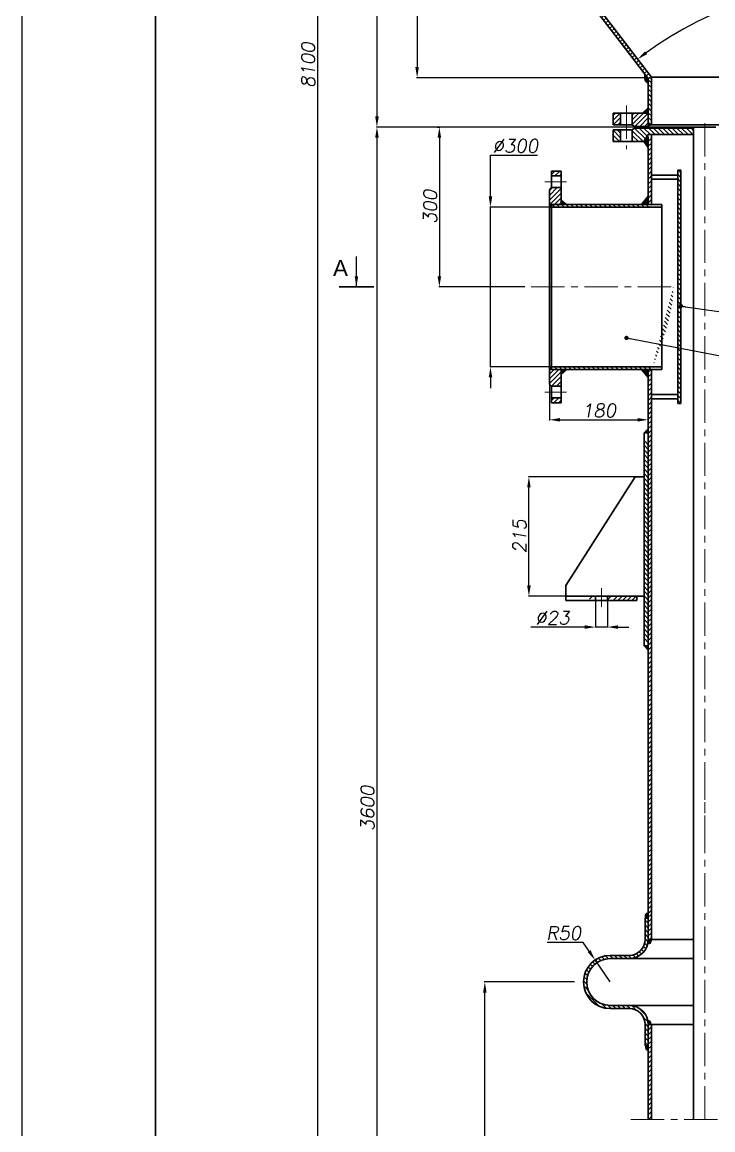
# Model space of a CAD drawing. Header units: inches. Extents: x 41 to 5981, y 0 to 8400.
# Drawn here: x 41 to 1338, y 2249 to 4329 of the extents above; entities that cross this region are included whole.
import ezdxf

# ---------------------------------------------------------------- set-up
doc = ezdxf.new("R2010")
doc.units = ezdxf.units.IN
doc.header["$LTSCALE"] = 50
doc.header["$MEASUREMENT"] = 0
doc.linetypes.add('CENTER', pattern=[2, 1.25, -0.25, 0.25, -0.25])
doc.layers.get('0').update_dxf_attribs({"plot": 0})
for name, color, linetype, lineweight in [('Dam', 2, 'Continuous', 30), ('kthuoc', 3, 'Continuous', 13), ('manh', 4, 'Continuous', 13), ('Tam', 1, 'CENTER', 13)]:
    doc.layers.add(name, color=color, linetype=linetype, lineweight=lineweight)
doc.styles.add('chu2.5', font='txt.shx', dxfattribs={"oblique": 10, "height": 25})
doc.dimstyles.new('kichthuoc2.5', dxfattribs={"dimtxt": 25, "dimasz": 20, "dimexe": 1, "dimexo": 0, "dimgap": 5, "dimtad": 1, "dimtoh": 1, "dimdec": 0, "dimzin": 0, "dimdsep": 46, "dimtxsty": 'chu2.5', "dimcen": 5, "dimclrd": 256, "dimclre": 256, "dimclrt": 256, "dimadec": 0, "dimazin": 0, "dimtfac": 1, "dimtdec": 0, "dimtmove": 0, "dimatfit": 0, "dimfxl": 0, "dimtolj": 1, "dimtzin": 0, "dimarcsym": 0})
pattern_1 = [(45, (-130.6606, -9e-13), (-4.419417, 4.419417), [])]
pattern_2 = [(135, (-2152.4106, 449.134), (-4.419417, -4.419417), [])]
pattern_3 = [(45, (-2152.4106, 449.134), (-4.419417, 4.419417), [])]

# ---------------------------------------------------------------- blocks, each defined once
blk = doc.blocks.new('*D25')
at = {"layer": 'DEFPOINTS', "color": 0}
for p in [(1471.2, 4387.8), (1121.8, 4357.1), (2076.8, 4296.1), (1222.7, 4225.6), (2022.7, 4225.6)]:
    blk.add_point(p, dxfattribs=at)
at = {"layer": 'kthuoc', "lineweight": -2}
blk.add_arc((1622.7, 3704.3), 700, 54.137, 125.863, dxfattribs=at)
at = {"layer": 'kthuoc'}
for points in [[(1214.6, 4269), (1210.6, 4274.3), (1196.6, 4259.7)], [(2034.8, 4274.3), (2030.8, 4269), (2048.9, 4259.7)]]:
    blk.add_solid(points, dxfattribs=at)
at = {"layer": 'kthuoc', "insert": (1713.9, 4416), "char_height": 25, "attachment_point": 5, "rotation": 352.6964, "style": 'chu2.5'}
blk.add_mtext('\\A1;75°', dxfattribs=at)
blk = doc.blocks.new('*D37')
at = {"layer": 'DEFPOINTS', "color": 0}
for p in [(820.1, 4132.1), (824.5, 3832.1), (984.9, 3832.1)]:
    blk.add_point(p, dxfattribs=at)
at = {"layer": 'kthuoc', "lineweight": -2}
for p, q in [((820.1, 4132.1), (825.5, 4132.1)), ((824.5, 4112.1), (824.5, 3852.1)), ((984.9, 3832.1), (823.5, 3832.1))]:
    blk.add_line(p, q, dxfattribs=at)
at = {"layer": 'kthuoc'}
for points in [[(821.2, 4112.1), (827.8, 4112.1), (824.5, 4132.1)], [(821.2, 3852.1), (827.8, 3852.1), (824.5, 3832.1)]]:
    blk.add_solid(points, dxfattribs=at)
at = {"layer": 'kthuoc', "insert": (807, 3982.1), "char_height": 25, "attachment_point": 5, "rotation": 90, "style": 'chu2.5'}
blk.add_mtext('\\A1;300', dxfattribs=at)
blk = doc.blocks.new('*D11')
at = {"layer": 'DEFPOINTS', "color": 0}
for p in [(820.6, 4623.7), (707.3, 4132.1), (1056, 4132.1)]:
    blk.add_point(p, dxfattribs=at)
at = {"layer": 'kthuoc', "lineweight": -2}
for p, q in [((820.6, 4623.7), (706.3, 4623.7)), ((707.3, 4603.7), (707.3, 4152.1)), ((1056, 4132.1), (706.3, 4132.1))]:
    blk.add_line(p, q, dxfattribs=at)
at = {"layer": 'kthuoc'}
for points in [[(704, 4603.7), (710.7, 4603.7), (707.3, 4623.7)], [(704, 4152.1), (710.7, 4152.1), (707.3, 4132.1)]]:
    blk.add_solid(points, dxfattribs=at)
at = {"layer": 'kthuoc', "insert": (689.8, 4377.9), "char_height": 25, "attachment_point": 5, "rotation": 90, "style": 'chu2.5'}
blk.add_mtext('\\A1;300', dxfattribs=at)
blk = doc.blocks.new('*D36')
at = {"layer": 'DEFPOINTS', "color": 0}
for p in [(1031.2, 3943.8), (1216.7, 3609.6), (1216.7, 3582.5)]:
    blk.add_point(p, dxfattribs=at)
at = {"layer": 'kthuoc', "lineweight": -2}
for p, q in [((1031.2, 3943.8), (1031.2, 3581.5)), ((1216.7, 3609.6), (1216.7, 3581.5)), ((1051.2, 3582.5), (1196.7, 3582.5))]:
    blk.add_line(p, q, dxfattribs=at)
at = {"layer": 'kthuoc'}
for points in [[(1051.2, 3585.8), (1051.2, 3579.2), (1031.2, 3582.5)], [(1196.7, 3585.8), (1196.7, 3579.2), (1216.7, 3582.5)]]:
    blk.add_solid(points, dxfattribs=at)
at = {"layer": 'kthuoc', "insert": (1124, 3600), "char_height": 25, "attachment_point": 5, "style": 'chu2.5'}
blk.add_mtext('\\A1;180', dxfattribs=at)
blk = doc.blocks.new('*D6')
at = {"layer": 'DEFPOINTS', "color": 0}
for p in [(874.9, 4623.7), (782.7, 4224.9), (1215.7, 4224.9)]:
    blk.add_point(p, dxfattribs=at)
at = {"layer": 'kthuoc', "lineweight": -2}
for p, q in [((874.9, 4623.7), (781.7, 4623.7)), ((782.7, 4603.7), (782.7, 4244.9)), ((1215.7, 4224.9), (781.7, 4224.9))]:
    blk.add_line(p, q, dxfattribs=at)
at = {"layer": 'kthuoc'}
for points in [[(779.4, 4603.7), (786, 4603.7), (782.7, 4623.7)], [(779.4, 4244.9), (786, 4244.9), (782.7, 4224.9)]]:
    blk.add_solid(points, dxfattribs=at)
at = {"layer": 'kthuoc', "insert": (765.2, 4424.3), "char_height": 25, "attachment_point": 5, "rotation": 90, "style": 'chu2.5'}
blk.add_mtext('\\A1;200', dxfattribs=at)
blk = doc.blocks.new('*D35')
at = {"layer": 'DEFPOINTS', "color": 0}
for p in [(909.8, 2526.9), (1078.2, 2526.9), (1102.1, 1573.3)]:
    blk.add_point(p, dxfattribs=at)
at = {"layer": 'kthuoc', "lineweight": -2}
for p, q in [((1078.2, 2526.9), (908.8, 2526.9)), ((909.8, 1593.3), (909.8, 2506.9)), ((1102.1, 1573.3), (908.8, 1573.3))]:
    blk.add_line(p, q, dxfattribs=at)
at = {"layer": 'kthuoc'}
for points in [[(906.5, 2506.9), (913.1, 2506.9), (909.8, 2526.9)], [(906.5, 1593.3), (913.1, 1593.3), (909.8, 1573.3)]]:
    blk.add_solid(points, dxfattribs=at)
at = {"layer": 'kthuoc', "insert": (892.3, 2050.1), "char_height": 25, "attachment_point": 5, "rotation": 90, "style": 'chu2.5'}
blk.add_mtext('\\A1;1000', dxfattribs=at)
blk = doc.blocks.new('*D5')
at = {"layer": 'DEFPOINTS', "color": 0}
for p in [(1331.9, 4132.1), (707.3, 1573.3), (1306.3, 1573.3)]:
    blk.add_point(p, dxfattribs=at)
at = {"layer": 'kthuoc', "lineweight": -2}
for p, q in [((1331.9, 4132.1), (706.3, 4132.1)), ((707.3, 4112.1), (707.3, 1593.3)), ((1306.3, 1573.3), (706.3, 1573.3))]:
    blk.add_line(p, q, dxfattribs=at)
at = {"layer": 'kthuoc'}
for points in [[(704, 4112.1), (710.7, 4112.1), (707.3, 4132.1)], [(704, 1593.3), (710.7, 1593.3), (707.3, 1573.3)]]:
    blk.add_solid(points, dxfattribs=at)
at = {"layer": 'kthuoc', "insert": (689.8, 2852.7), "char_height": 25, "attachment_point": 5, "rotation": 90, "style": 'chu2.5'}
blk.add_mtext('\\A1;3600', dxfattribs=at)
blk = doc.blocks.new('*D4')
at = {"layer": 'DEFPOINTS', "color": 0}
for p in [(1071.3, 3982.1), (920.4, 3682.1), (1090.3, 3682.1)]:
    blk.add_point(p, dxfattribs=at)
at = {"layer": 'kthuoc', "lineweight": -2}
for p, q in [((920.4, 4002.1), (920.4, 4079.2)), ((920.4, 4079.2), (1008.8, 4079.2)), ((1071.3, 3982.1), (919.4, 3982.1)), ((920.4, 3682.1), (920.4, 3982.1)), ((1090.3, 3682.1), (919.4, 3682.1)), ((920.4, 3662.1), (920.4, 3642.1))]:
    blk.add_line(p, q, dxfattribs=at)
at = {"layer": 'kthuoc'}
for points in [[(917.1, 4002.1), (923.8, 4002.1), (920.4, 3982.1)], [(917.1, 3662.1), (923.8, 3662.1), (920.4, 3682.1)]]:
    blk.add_solid(points, dxfattribs=at)
at = {"layer": 'kthuoc', "insert": (967.1, 4096.7), "char_height": 25, "attachment_point": 5, "style": 'chu2.5'}
blk.add_mtext('\\A1;%%c300', dxfattribs=at)
blk = doc.blocks.new('*D33')
at = {"layer": 'DEFPOINTS', "color": 0}
for p in [(1116.8, 2568.2), (1145, 2526.9)]:
    blk.add_point(p, dxfattribs=at)
at = {"layer": 'kthuoc', "lineweight": -2}
for p, q in [((1094.3, 2601.2), (1026.8, 2601.2)), ((1105.5, 2584.7), (1094.3, 2601.2)), ((1145, 2526.9), (1116.8, 2568.2))]:
    blk.add_line(p, q, dxfattribs=at)
at = {"layer": 'kthuoc'}
blk.add_solid([(1108.3, 2586.6), (1102.8, 2582.8), (1116.8, 2568.2)], dxfattribs=at)
at = {"layer": 'kthuoc', "insert": (1058, 2618.7), "char_height": 25, "attachment_point": 5, "style": 'chu2.5'}
blk.add_mtext('\\A1;R50', dxfattribs=at)
blk = doc.blocks.new('*D19')
at = {"layer": 'DEFPOINTS', "color": 0}
for p in [(1531.5, 7722.2), (595.6, 774.6), (1447.9, 774.6)]:
    blk.add_point(p, dxfattribs=at)
at = {"layer": 'kthuoc', "lineweight": -2}
for p, q in [((1531.5, 7722.2), (594.6, 7722.2)), ((595.6, 7702.2), (595.6, 794.6)), ((1447.9, 774.6), (594.6, 774.6))]:
    blk.add_line(p, q, dxfattribs=at)
at = {"layer": 'kthuoc'}
for points in [[(592.3, 7702.2), (599, 7702.2), (595.6, 7722.2)], [(592.3, 794.6), (599, 794.6), (595.6, 774.6)]]:
    blk.add_solid(points, dxfattribs=at)
at = {"layer": 'kthuoc', "insert": (578.1, 4248.4), "char_height": 25, "attachment_point": 5, "rotation": 90, "style": 'chu2.5'}
blk.add_mtext('\\A1;8100', dxfattribs=at)
blk = doc.blocks.new('*D148')
at = {"layer": 'DEFPOINTS', "color": 0}
for p in [(1117.4, 3245.3), (1140, 3247.4), (1140, 3193.3)]:
    blk.add_point(p, dxfattribs=at)
at = {"layer": 'kthuoc', "lineweight": -2}
for p, q in [((1117.4, 3245.3), (1117.4, 3192.3)), ((1140, 3247.4), (1140, 3192.3)), ((1097.4, 3193.3), (996.3, 3193.3)), ((1140, 3193.3), (1117.4, 3193.3)), ((1160, 3193.3), (1180, 3193.3))]:
    blk.add_line(p, q, dxfattribs=at)
at = {"layer": 'kthuoc'}
for points in [[(1097.4, 3196.7), (1097.4, 3190), (1117.4, 3193.3)], [(1160, 3196.7), (1160, 3190), (1140, 3193.3)]]:
    blk.add_solid(points, dxfattribs=at)
at = {"layer": 'kthuoc', "insert": (1036.8, 3210.8), "char_height": 25, "attachment_point": 5, "style": 'chu2.5'}
blk.add_mtext('\\A1;%%c23', dxfattribs=at)
blk = doc.blocks.new('*D147')
at = {"layer": 'DEFPOINTS', "color": 0}
for p in [(992.6, 3475.4), (1200.4, 3475.4), (1070.2, 3251.4)]:
    blk.add_point(p, dxfattribs=at)
at = {"layer": 'kthuoc', "lineweight": -2}
for p, q in [((1200.4, 3475.4), (991.6, 3475.4)), ((992.6, 3271.4), (992.6, 3455.4)), ((1070.2, 3251.4), (991.6, 3251.4))]:
    blk.add_line(p, q, dxfattribs=at)
at = {"layer": 'kthuoc'}
for points in [[(989.3, 3455.4), (995.9, 3455.4), (992.6, 3475.4)], [(989.3, 3271.4), (995.9, 3271.4), (992.6, 3251.4)]]:
    blk.add_solid(points, dxfattribs=at)
at = {"layer": 'kthuoc', "insert": (975.1, 3363.4), "char_height": 25, "attachment_point": 5, "rotation": 90, "style": 'chu2.5'}
blk.add_mtext('\\A1;215', dxfattribs=at)

msp = doc.modelspace()

# ---------------------------------------------------------------- hatches: boundary and pattern name
at = {"layer": 'Dam'}
h = msp.add_hatch(dxfattribs=at)
h.set_pattern_fill('ANSI31', color=256, scale=66.666667, style=0)
h.set_pattern_definition([(45, (-510.919, -103.6594), (-5.892557, 5.892557), [])])
h.paths.add_polyline_path([(1117.4, 3251.4), (1106, 3251.4), (1106, 3243.4), (1117.4, 3243.4)])
h.paths.add_polyline_path([(1151.4, 3251.4), (1140, 3251.4), (1140, 3243.4), (1151.4, 3243.4)])
at = {"layer": 'kthuoc'}
h = msp.add_hatch(dxfattribs=at)
h.set_pattern_fill('ANSI31', color=256, scale=50, style=0)
h.paths.add_polyline_path([(1182.8, 4267.8), (1186.5, 4262.9), (1190.9, 4267.1), (1121.8, 4357.1), (1117.1, 4353.4)])
h = msp.add_hatch(dxfattribs=at)
h.set_pattern_fill('ANSI31', color=256, scale=50, style=0)
h.set_pattern_definition([(45, (-230.6606, 0), (-4.419417, 4.419417), [])])
h.paths.add_polyline_path([(1187.5, 4271.5), (1182.8, 4267.8), (1216.7, 4223.6), (1216.7, 4233.4)])
h = msp.add_hatch(color=256, dxfattribs=at)
edge = h.paths.add_edge_path()
edge.add_line((1216.7, 4223.6), (1210.3, 4232))
edge.add_spline(control_points=[(1210.3, 4232), (1209.4, 4227.6), (1208, 4220.1), (1214.1, 4215.8), (1216.7, 4213.9)], knot_values=[0, 0, 0, 0, 8.00018, 13.861031, 13.861031, 13.861031, 13.861031], degree=3, periodic=0)
edge.add_line((1216.7, 4213.9), (1216.7, 4223.6))
h = msp.add_hatch(dxfattribs=at)
h.set_pattern_fill('ANSI31', color=256, scale=50, angle=90, style=0)
h.set_pattern_definition([(135, (-130.6606, -9e-13), (-4.419417, -4.419417), [])])
h.paths.add_polyline_path([(1222.7, 4225.6), (1216.7, 4223.3), (1216.7, 4133.1), (1222.7, 4133.1), (1222.7, 4183.1)])
for points in [[(1216.7, 4168.6), (1205.9, 4158.1), (1216.7, 4158.1)], [(1221.7, 4136.1), (1216.7, 4136.1), (1216.7, 4133.1)], [(1216.7, 4093.6), (1208, 4105.1), (1216.7, 4118.1)], [(1053.2, 3996.1), (1062.2, 3987.1), (1053.2, 3987.1)], [(1216.7, 3987.1), (1203, 3987.1), (1216.7, 4002.9)], [(1031.2, 3987.1), (1035.2, 3987.1), (1035.2, 3983.1)], [(1031.2, 3677.1), (1035.2, 3677.1), (1035.2, 3681.1)], [(1053.2, 3666.9), (1063.4, 3677.1), (1053.2, 3677.1)], [(1216.7, 3677.1), (1203, 3677.1), (1216.7, 3661.3)], [(1216.7, 3565.3), (1208.7, 3558.2), (1216.7, 3558.2)], [(1216.7, 3158.2), (1208.7, 3158.2), (1216.7, 3149.8)]]:
    msp.add_hatch(color=256, dxfattribs=at).paths.add_polyline_path(points)
h = msp.add_hatch(dxfattribs=at)
h.set_pattern_fill('ANSI31', color=256, scale=50, style=0)
h.set_pattern_definition(pattern_1)
h.paths.add_polyline_path([(1186.7, 4136.1), (1190.7, 4133.1), (1216.7, 4133.1), (1216.7, 4158.1), (1186.7, 4158.1)])
h.paths.add_polyline_path([(1150.7, 4136.1), (1164.7, 4136.1), (1164.7, 4158.1), (1150.7, 4158.1)])
h = msp.add_hatch(dxfattribs=at)
h.set_pattern_fill('ANSI31', color=256, scale=50, angle=90, style=0)
h.paths.add_polyline_path([(1164.7, 4105.1), (1150.7, 4105.1), (1150.7, 4127.1), (1164.7, 4127.1)])
h.paths.add_polyline_path([(1301.7, 4118.1), (1216.7, 4118.1), (1208, 4105.1), (1186.7, 4105.1), (1186.7, 4127.1), (1190.7, 4130.1), (1301.7, 4130.1)])
h = msp.add_hatch(dxfattribs=at)
h.set_pattern_fill('ANSI37', color=256, scale=10, angle=90, style=0)
h.set_pattern_definition([(45, (5597.8224, -297), (0.88388348, -0.88388348), []), (315, (5597.8224, -297), (-0.88388348, -0.88388348), [])])
h.paths.add_polyline_path([(1190.7, 4130.1), (1190.7, 4133.1), (1216.7, 4133.1), (1216.7, 4130.1)])
h = msp.add_hatch(dxfattribs=at)
h.set_pattern_fill('ANSI31', color=256, scale=50, style=0)
h.set_pattern_definition(pattern_1)
h.paths.add_polyline_path([(1222.7, 4114), (1216.7, 4114), (1216.7, 3987.1), (1222.7, 3987.1)])
h = msp.add_hatch(dxfattribs=at)
h.set_pattern_fill('ANSI31', color=256, scale=50, style=0)
h.set_pattern_definition(pattern_3)
h.paths.add_polyline_path([(1053.2, 4018.6), (1035.2, 4018.6), (1031.2, 4014.6), (1031.2, 3987.1), (1053.2, 3987.1)])
h.paths.add_polyline_path([(1035.2, 4049.6), (1035.2, 4040.6), (1053.2, 4040.6), (1053.2, 4049.6)])
h = msp.add_hatch(dxfattribs=at)
h.set_pattern_fill('ANSI31', color=256, scale=50, angle=90, style=0)
h.set_pattern_definition([(135, (-2169.266, 449.134), (-4.419417, -4.419417), [])])
h.paths.add_polyline_path([(1277.9, 3832.1), (1271.9, 3832.1), (1271.9, 3613), (1277.9, 3613)])
h.paths.add_polyline_path([(1277.9, 4051.2), (1271.9, 4051.2), (1271.9, 3832.1), (1277.9, 3832.1)])
h = msp.add_hatch(dxfattribs=at)
h.set_pattern_fill('ANSI31', color=256, scale=50, angle=90, style=0)
h.set_pattern_definition(pattern_2)
edge = h.paths.add_edge_path()
edge.add_spline(control_points=[(1224.7, 3982.1), (1224, 3983.8), (1223.4, 3985.4), (1222.7, 3987.1)], knot_values=[0, 0, 0, 0, 5.170409, 5.170409, 5.170409, 5.170409], degree=3, periodic=0)
edge.add_line((1222.7, 3987.1), (1035.2, 3987.1))
edge.add_line((1035.2, 3987.1), (1035.2, 3982.1))
edge.add_line((1035.2, 3982.1), (1224.7, 3982.1))
h = msp.add_hatch(dxfattribs=at)
h.set_pattern_fill('ANSI31', color=256, scale=50, angle=90, style=0)
h.set_pattern_definition(pattern_2)
edge = h.paths.add_edge_path()
edge.add_line((1224.7, 3682.1), (1035.2, 3682.1))
edge.add_line((1035.2, 3682.1), (1035.2, 3677.1))
edge.add_line((1035.2, 3677.1), (1222.7, 3677.1))
edge.add_spline(control_points=[(1222.7, 3677.1), (1243.1, 3728.8), (1263.5, 3780.4), (1263.5, 3832.1)], knot_values=[160.282688, 160.282688, 160.282688, 160.282688, 320.565376, 320.565376, 320.565376, 320.565376], degree=3, periodic=0)
h = msp.add_hatch(dxfattribs=at)
h.set_pattern_fill('ANSI31', color=256, scale=50, style=0)
h.set_pattern_definition(pattern_3)
h.paths.add_polyline_path([(1053.2, 3677.1), (1031.2, 3677.1), (1031.2, 3649.6), (1035.2, 3645.6), (1053.2, 3645.6)])
h.paths.add_polyline_path([(1035.2, 3623.6), (1035.2, 3614.6), (1053.2, 3614.6), (1053.2, 3623.6)])
h = msp.add_hatch(dxfattribs=at)
h.set_pattern_fill('ANSI31', color=256, scale=50, style=0)
h.set_pattern_definition(pattern_1)
h.paths.add_polyline_path([(1222.7, 3677.1), (1216.7, 3677.1), (1216.7, 3656.1), (1222.7, 3656.1)])
h = msp.add_hatch(dxfattribs=at)
h.set_pattern_fill('ANSI31', color=256, scale=50, style=0)
h.set_pattern_definition(pattern_1)
h.paths.add_polyline_path([(1222.7, 3656.1), (1216.7, 3656.1), (1216.7, 3564.5), (1216.7, 3166), (1222.7, 3166)])
h = msp.add_hatch(dxfattribs=at)
h.set_pattern_fill('ANSI31', color=256, scale=50, angle=90, style=0)
h.set_pattern_definition([(135, (-2465.252, -728.5626), (-4.4194174, -4.4194174), [])])
h.paths.add_polyline_path([(1216.7, 3542.3), (1208.7, 3542.3), (1208.7, 3243.4), (1216.7, 3243.4)])
h.paths.add_polyline_path([(1216.7, 3243.4), (1208.7, 3243.4), (1208.7, 3164.1), (1216.7, 3164.1)])
h = msp.add_hatch(dxfattribs=at)
h.set_pattern_fill('ANSI31', color=256, scale=50, style=0)
h.set_pattern_definition([(45, (-130.6606, -44.3645), (-4.419417, 4.419417), [])])
h.paths.add_polyline_path([(1195.4, 3251.4), (1151.4, 3251.4), (1151.4, 3243.4), (1195.4, 3243.4)])
h.paths.add_polyline_path([(1106, 3251.4), (1062, 3251.4), (1062, 3243.4), (1106, 3243.4)], flags=16)
edge = h.paths.add_edge_path()
edge.add_line((1106, 3251.4), (1106, 3243.4))
edge.add_line((1062, 3243.4), (1062, 3251.4))
h = msp.add_hatch(dxfattribs=at)
h.set_pattern_fill('ANSI31', color=256, scale=50, style=0)
h.set_pattern_definition(pattern_1)
h.paths.add_polyline_path([(1222.7, 3166), (1216.7, 3166), (1216.7, 2654.4), (1222.7, 2654.4)])
h = msp.add_hatch(dxfattribs=at)
h.set_pattern_fill('ANSI31', color=256, scale=50, angle=90, style=0)
h.paths.add_polyline_path([(1180.7, 2576.9), (1145, 2576.9, 1), (1145, 2476.9), (1180.7, 2476.9, -0.414214), (1210.7, 2446.9), (1210.7, 2406.9), (1216.7, 2406.9), (1216.7, 2446.9, 0.414214), (1180.7, 2482.9), (1145, 2482.9, -1), (1145, 2570.9), (1180.7, 2570.9, 0.414214), (1216.7, 2606.9), (1216.7, 2646.9), (1210.7, 2646.9), (1210.7, 2606.9, -0.414214)])
h = msp.add_hatch(color=256, dxfattribs=at)
edge = h.paths.add_edge_path()
edge.add_spline(control_points=[(1216.7, 2657.1), (1214.8, 2656.3), (1210.4, 2654.5), (1210.6, 2649.6), (1210.7, 2646.9)], knot_values=[0, 0, 0, 0, 5.657802, 13.056383, 13.056383, 13.056383, 13.056383], degree=3, periodic=0)
edge.add_line((1210.7, 2646.9), (1216.7, 2646.9))
edge.add_line((1216.7, 2646.9), (1216.7, 2657.1))
h = msp.add_hatch(dxfattribs=at)
h.set_pattern_fill('ANSI31', color=256, scale=50, style=0)
h.paths.add_polyline_path([(1216.7, 2606.9), (1222.7, 2606.9), (1222.7, 2653.8), (1216.7, 2653.8)])
h = msp.add_hatch(color=256, dxfattribs=at)
edge = h.paths.add_edge_path()
edge.add_spline(control_points=[(1215.6, 2597.9), (1217.4, 2598.2), (1222.1, 2598.8), (1222.5, 2603.8), (1222.7, 2606.9)], knot_values=[0, 0, 0, 0, 5.100995, 12.93211, 12.93211, 12.93211, 12.93211], degree=3, periodic=0)
edge.add_line((1222.7, 2606.9), (1216.7, 2606.9))
edge.add_arc((1180.7, 2606.9), 36, -14.4318, 0, ccw=False)
h = msp.add_hatch(color=256, dxfattribs=at)
edge = h.paths.add_edge_path()
edge.add_spline(control_points=[(1215.6, 2455.8), (1217.4, 2455.6), (1222.1, 2454.9), (1222.5, 2449.9), (1222.7, 2446.9)], knot_values=[0, 0, 0, 0, 5.100995, 12.93211, 12.93211, 12.93211, 12.93211], degree=3, periodic=0)
edge.add_line((1222.7, 2446.9), (1216.7, 2446.9))
edge.add_arc((1180.7, 2446.9), 36, 360, 374.4318)
h = msp.add_hatch(dxfattribs=at)
h.set_pattern_fill('ANSI31', color=256, scale=50, style=0)
h.paths.add_polyline_path([(1222.7, 2446.9), (1216.7, 2446.9), (1216.7, 2268.7), (1222.7, 2268.7)])
h = msp.add_hatch(color=256, dxfattribs=at)
edge = h.paths.add_edge_path()
edge.add_spline(control_points=[(1216.7, 2396.7), (1214.8, 2397.4), (1210.4, 2399.2), (1210.6, 2404.1), (1210.7, 2406.9)], knot_values=[0, 0, 0, 0, 5.657802, 13.056383, 13.056383, 13.056383, 13.056383], degree=3, periodic=0)
edge.add_line((1210.7, 2406.9), (1216.7, 2406.9))
edge.add_line((1216.7, 2406.9), (1216.7, 2396.7))

# ---------------------------------------------------------------- linework, layer by layer
msp.add_lwpolyline([(41.4, 0), (41.4, 8400), (5981.4, 8400), (5981.4, 0), (41.4, 0)], close=True)
at = {"layer": 'Dam'}
for p, q in [((291.4, 50), (291.4, 8350)), ((1182.8, 4267.8), (922.3, 4607.3)), ((1222.7, 4225.6), (1121.8, 4357.1)), ((1216.7, 4223.6), (1165.8, 4289.9)), ((1216.7, 4223.6), (1222.7, 4225.6)), ((1216.7, 4223.6), (1216.7, 4130.1)), ((1222.7, 4225.6), (1222.7, 4136.1)), ((1222.7, 4225.6), (1622.7, 4225.6)), ((1216.7, 4130.1), (1216.7, 4183.1)), ((1222.7, 4136.1), (1222.7, 4183.1)), ((1150.7, 4158.1), (1150.7, 4136.1)), ((1150.7, 4158.1), (1216.7, 4158.1)), ((1164.7, 4158.1), (1164.7, 4136.1)), ((1179.7, 4158.1), (1216.7, 4158.1)), ((1186.7, 4158.1), (1186.7, 4136.1)), ((1186.7, 4136.1), (1150.7, 4136.1)), ((1150.7, 4127.1), (1186.7, 4127.1)), ((1150.7, 4127.1), (1150.7, 4105.1)), ((1164.7, 4127.1), (1164.7, 4105.1)), ((1190.7, 4133.1), (1186.7, 4136.1)), ((1190.7, 4130.1), (1186.7, 4127.1)), ((1186.7, 4127.1), (1186.7, 4105.1)), ((1190.7, 4133.1), (1216.7, 4133.1)), ((1190.7, 4133.1), (1190.7, 4130.1)), ((1301.7, 4130.1), (1190.7, 4130.1)), ((1216.7, 4136.1), (2028.7, 4136.1)), ((1343.7, 4132.1), (1301.7, 4132.1)), ((1301.7, 4132.1), (1301.7, 2824.5)), ((1301.7, 4132.1), (1301.7, 2824.5)), ((1150.7, 4105.1), (1208, 4105.1)), ((1216.7, 4118.1), (1208, 4105.1)), ((1208, 4105.1), (1216.7, 4093.6)), ((1216.7, 4118.1), (1222.7, 4118.1)), ((1301.7, 4118.1), (1216.7, 4118.1)), ((1216.7, 4114), (1216.7, 3987.1)), ((1222.7, 4118.1), (1222.7, 3987.1)), ((1035.2, 4049.6), (1035.2, 4018.6)), ((1053.2, 4049.6), (1035.2, 4049.6)), ((1053.2, 4040.6), (1035.2, 4040.6)), ((1053.2, 4049.6), (1053.2, 3987.1)), ((1216.7, 3987.1), (1216.7, 4052.5)), ((1222.7, 4042.2), (1271.9, 4042.2)), ((1271.9, 4051.2), (1277.9, 4051.2)), ((1271.9, 4051.2), (1271.9, 3613)), ((1277.9, 4051.2), (1277.9, 3613)), ((1035.2, 4018.6), (1031.2, 4014.6)), ((1031.2, 4014.6), (1031.2, 3832.1)), ((1053.2, 4018.6), (1035.2, 4018.6)), ((1211.2, 4027.4), (1211.2, 4027.4)), ((1222.7, 4034.2), (1271.9, 4034.2)), ((1053.2, 3995), (1062.2, 3987.1)), ((1031.2, 3987.1), (1035.2, 3983.1)), ((1242.3, 3987.1), (1031.2, 3987.1)), ((1031.2, 3982.1), (1242.3, 3982.1)), ((1035.2, 3987.1), (1035.2, 3832.1)), ((1242.3, 3987.1), (1242.3, 3677.1)), ((636.2, 3832.1), (701.4, 3832.1)), ((1031.2, 3649.6), (1031.2, 3832.1)), ((1035.2, 3677.1), (1035.2, 3832.1)), ((1035.2, 3682.1), (1242.3, 3682.1)), ((1031.2, 3677.1), (1035.2, 3681.1)), ((1242.3, 3677.1), (1031.2, 3677.1)), ((1053.2, 3614.6), (1053.2, 3677.1)), ((1053.2, 3668.2), (1063.4, 3677.1)), ((1216.7, 3564.5), (1216.7, 3677.1)), ((1216.7, 3677.1), (1216.7, 2606.9)), ((1222.7, 3677.1), (1222.7, 2606.9)), ((1035.2, 3645.6), (1031.2, 3649.6)), ((1053.2, 3645.6), (1035.2, 3645.6)), ((1035.2, 3614.6), (1035.2, 3645.6)), ((1053.2, 3623.6), (1035.2, 3623.6)), ((1222.7, 3630), (1271.9, 3630)), ((1222.7, 3622), (1271.9, 3622)), ((1053.2, 3614.6), (1035.2, 3614.6)), ((1271.9, 3613), (1277.9, 3613)), ((1208.7, 3558.2), (1216.7, 3558.2)), ((1208.7, 3558.2), (1208.7, 3158.2)), ((1192, 3475.4), (1062, 3271.4)), ((1208.7, 3475.4), (1192, 3475.4)), ((1208.7, 3251.4), (1208.7, 3475.4)), ((1062, 3251.4), (1062, 3271.4)), ((1062, 3243.4), (1062, 3251.4)), ((1062, 3251.4), (1195.4, 3251.4)), ((1117.4, 3251.4), (1117.4, 3243.4)), ((1140, 3251.4), (1140, 3243.4)), ((1195.4, 3251.4), (1208.7, 3251.4)), ((1195.4, 3243.4), (1195.4, 3251.4)), ((1195.4, 3243.4), (1062, 3243.4)), ((1208.7, 3158.2), (1216.7, 3158.2)), ((1301.7, 2268.7), (1301.7, 2880.8)), ((1301.7, 2268.7), (1301.7, 2880.8)), ((1210.7, 2646.9), (1216.7, 2646.9)), ((1210.7, 2646.9), (1210.7, 2606.9)), ((1216.7, 2606.9), (1222.7, 2606.9)), ((1222.7, 2606.9), (1301.7, 2606.9)), ((1145, 2576.9), (1180.7, 2576.9)), ((1145, 2570.9), (1180.7, 2570.9)), ((1176.4, 2570.9), (1301.7, 2570.9)), ((1145, 2482.9), (1180.7, 2482.9)), ((1145, 2476.9), (1180.7, 2476.9)), ((1176.4, 2482.9), (1301.7, 2482.9)), ((1210.7, 2406.9), (1210.7, 2446.9)), ((1216.7, 2268.7), (1216.7, 2446.9)), ((1222.7, 2446.9), (1216.7, 2446.9)), ((1222.7, 2446.9), (1222.7, 2268.7)), ((1222.7, 2446.9), (1301.7, 2446.9)), ((1216.7, 2406.9), (1210.7, 2406.9))]:
    msp.add_line(p, q, dxfattribs=at)
for centre, radius, start, end in [((1180.7, 2606.9), 36, 270, 0), ((1180.7, 2606.9), 30, 270, 0), ((1145, 2526.9), 50, 90, 270), ((1145, 2526.9), 44, 90, 270), ((1180.7, 2446.9), 36, 0, 90), ((1180.7, 2446.9), 30, 0, 90)]:
    msp.add_arc(centre, radius, start, end, dxfattribs=at)
at = {"layer": 'kthuoc'}
for p, q in [((1205.9, 4158.1), (1216.7, 4168.6)), ((1216.7, 4133.1), (1221.7, 4136.1)), ((1203, 3987.1), (1216.7, 4002.9)), ((1203, 3677.1), (1216.7, 3661.3)), ((1208.7, 3558.2), (1216.7, 3565.3)), ((1208.7, 3158.2), (1216.7, 3149.8))]:
    msp.add_line(p, q, dxfattribs=at)
for points in [[(1210.3, 4232), (1210.3, 4220), (1216.7, 4213.9)], [(1210.7, 2646.9), (1211.8, 2654.2), (1216.7, 2657.1)], [(1222.7, 2606.9), (1220.5, 2599.4), (1215.6, 2597.9)]]:
    msp.add_spline(points, degree=3, dxfattribs=at)
at = {"layer": 'manh'}
msp.add_line((668.8, 3832.1), (668.8, 3889.1), dxfattribs=at)
at = {"layer": 'Tam'}
for p, q in [((1175.6, 4172.7), (1175.6, 4090.6)), ((1322.7, 4139.5), (1322.7, 2824.5)), ((1063, 4029.6), (1022.3, 4029.6)), ((1062, 4029.6), (1026.2, 4029.6)), ((996.8, 3832.1), (1264.9, 3832.1)), ((1063, 3634.6), (1022.3, 3634.6)), ((1062, 3634.6), (1026.2, 3634.6)), ((1128.7, 3266.3), (1128.7, 3231.5)), ((1322.7, 2268.7), (1322.7, 2880.8)), ((1184.1, 2268.7), (2069.2, 2268.7))]:
    msp.add_line(p, q, dxfattribs=at)

# ---------------------------------------------------------------- texts
at = {"layer": 'manh', "insert": (624.9, 3867.6), "char_height": 30, "width": 272.762, "attachment_point": 4}
msp.add_mtext('{\\f.VnArial|b0|i0|c0|p34;A}', dxfattribs=at)

# ---------------------------------------------------------------- dimensions: what is measured, and where the dimension line sits
at = {"layer": 'kthuoc'}
for base, p1, p2, text, picture, middle in [((595.6, 774.6), (1531.5, 7722.2), (1447.9, 774.6), '8100', '*D19', (578.1, 4248.4)), ((707.3, 4132.1), (820.6, 4623.7), (1056, 4132.1), '300', '*D11', (689.8, 4377.9)), ((782.7, 4224.9), (874.9, 4623.7), (1215.7, 4224.9), '200', '*D6', (765.2, 4424.3)), ((707.3, 1573.3), (1331.9, 4132.1), (1306.3, 1573.3), '3600', '*D5', (689.8, 2852.7)), ((992.6, 3475.4), (1070.2, 3251.4), (1200.4, 3475.4), '215', '*D147', (975.1, 3363.4)), ((909.8, 2526.9), (1102.1, 1573.3), (1078.2, 2526.9), '1000', '*D35', (892.3, 2050.1))]:
    dim = msp.add_linear_dim(base=base, p1=p1, p2=p2, angle=90, text=text, dimstyle='kichthuoc2.5', dxfattribs=at)
    dim.commit()
    dim.dimension.update_dxf_attribs({"geometry": picture, "text_midpoint": middle})
dim = msp.add_angular_dim_2l(base=(1471.2, 4387.8), line1=((2022.7, 4225.6), (2076.8, 4296.1)), line2=((1222.7, 4225.6), (1121.8, 4357.1)), dimstyle='kichthuoc2.5', dxfattribs=at)
dim.commit()
dim.dimension.update_dxf_attribs({"geometry": '*D25', "text_midpoint": (1711.7, 4398.7), "dimtype": 162})
dim = msp.add_linear_dim(base=(824.5, 3832.1), p1=(820.1, 4132.1), p2=(984.9, 3832.1), angle=90, dimstyle='kichthuoc2.5', dxfattribs=at)
dim.commit()
dim.dimension.update_dxf_attribs({"geometry": '*D37', "text_midpoint": (807, 3982.1)})
for base, p1, p2, angle, picture, middle in [((920.4, 3682.1), (1071.3, 3982.1), (1090.3, 3682.1), 90, '*D4', (967.1, 4079.2)), ((1140, 3193.3), (1117.4, 3245.3), (1140, 3247.4), 0, '*D148', (1036.8, 3193.3))]:
    dim = msp.add_linear_dim(base=base, p1=p1, p2=p2, angle=angle, text='%%c<>', dimstyle='kichthuoc2.5', dxfattribs=at)
    dim.commit()
    dim.dimension.update_dxf_attribs({"geometry": picture, "text_midpoint": middle, "dimtype": 160})
dim = msp.add_linear_dim(base=(1216.7, 3582.5), p1=(1031.2, 3943.8), p2=(1216.7, 3609.6), text='180', dimstyle='kichthuoc2.5', dxfattribs=at)
dim.commit()
dim.dimension.update_dxf_attribs({"geometry": '*D36', "text_midpoint": (1124, 3600)})
dim = msp.add_radius_dim(center=(1145, 2526.9), mpoint=(1116.8, 2568.2), dimstyle='kichthuoc2.5', dxfattribs=at)
dim.commit()
dim.dimension.update_dxf_attribs({"geometry": '*D33', "text_midpoint": (1058, 2618.7)})

# ---------------------------------------------------------------- leaders
for points in [[(1277.9, 3796.2), (3045.4, 3542.4)], [(1175.7, 3736.3), (3045.4, 3378.9)]]:
    msp.add_leader(points, dimstyle='kichthuoc2.5', override={"dimasz": 8, "dimtad": 0, "dimldrblk": 'Dot'}, dxfattribs=at)
at = {"layer": 'manh'}
msp.add_leader([(668.8, 3832.1), (668.8, 3889.1)], dimstyle='kichthuoc2.5', override={"dimgap": 5, "dimtad": 0}, dxfattribs=at)

doc.saveas('drawing.dxf')
